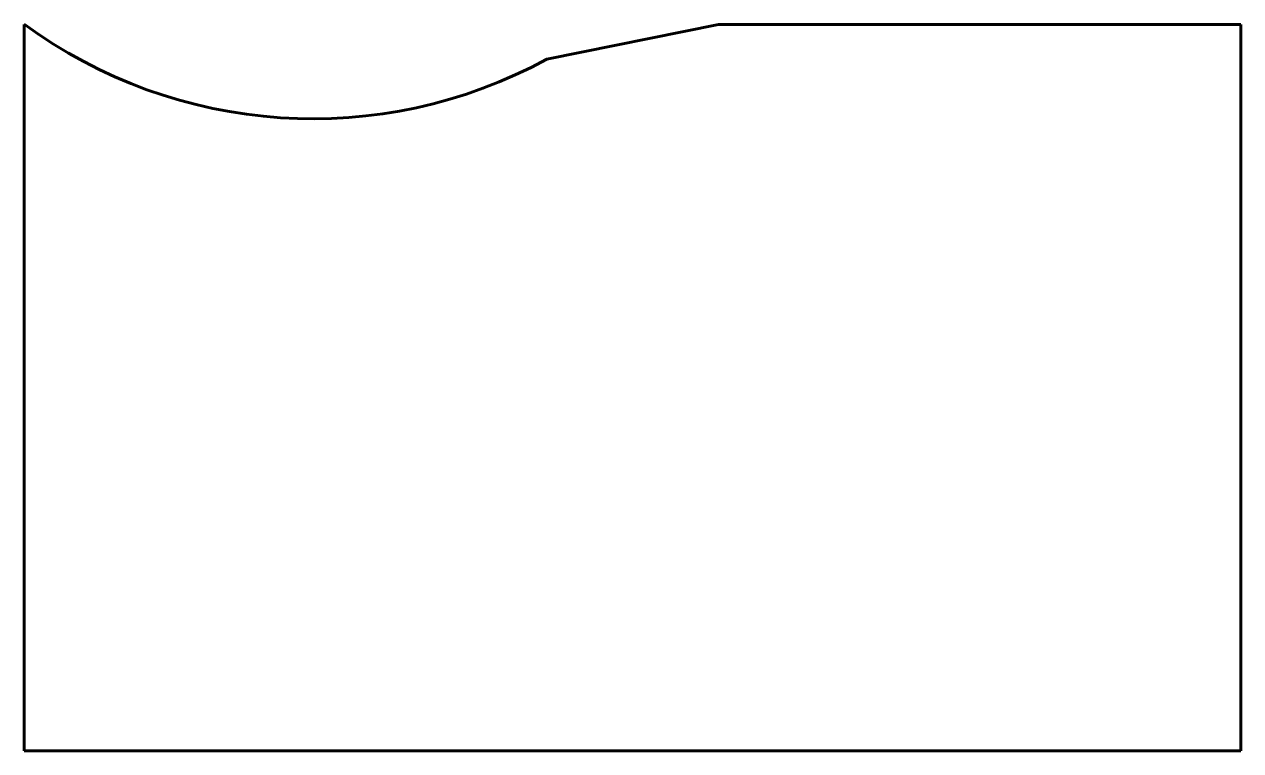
# Model space of a CAD drawing. Header units: millimetres. Extents: x 308 to 485, y -163 to -57.
import ezdxf

# ---------------------------------------------------------------- set-up
doc = ezdxf.new("R2010")
doc.units = ezdxf.units.MM
doc.linetypes.add('K5LT_BASIC', pattern=[0])

msp = doc.modelspace()

# ---------------------------------------------------------------- linework, layer by layer
at = {"color": 150, "linetype": 'K5LT_BASIC', "lineweight": 60}
for p, q in [((307.86, -57.25), (307.86, -163)), ((408.88, -57.25), (383.88, -62.32)), ((484.86, -57.25), (408.88, -57.25)), ((484.86, -163), (484.86, -57.25)), ((307.86, -163), (484.86, -163))]:
    msp.add_line(p, q, dxfattribs=at)
msp.add_arc((349.86, 0), 71, 233.733, 298.6293, dxfattribs=at)

doc.saveas('drawing.dxf')
